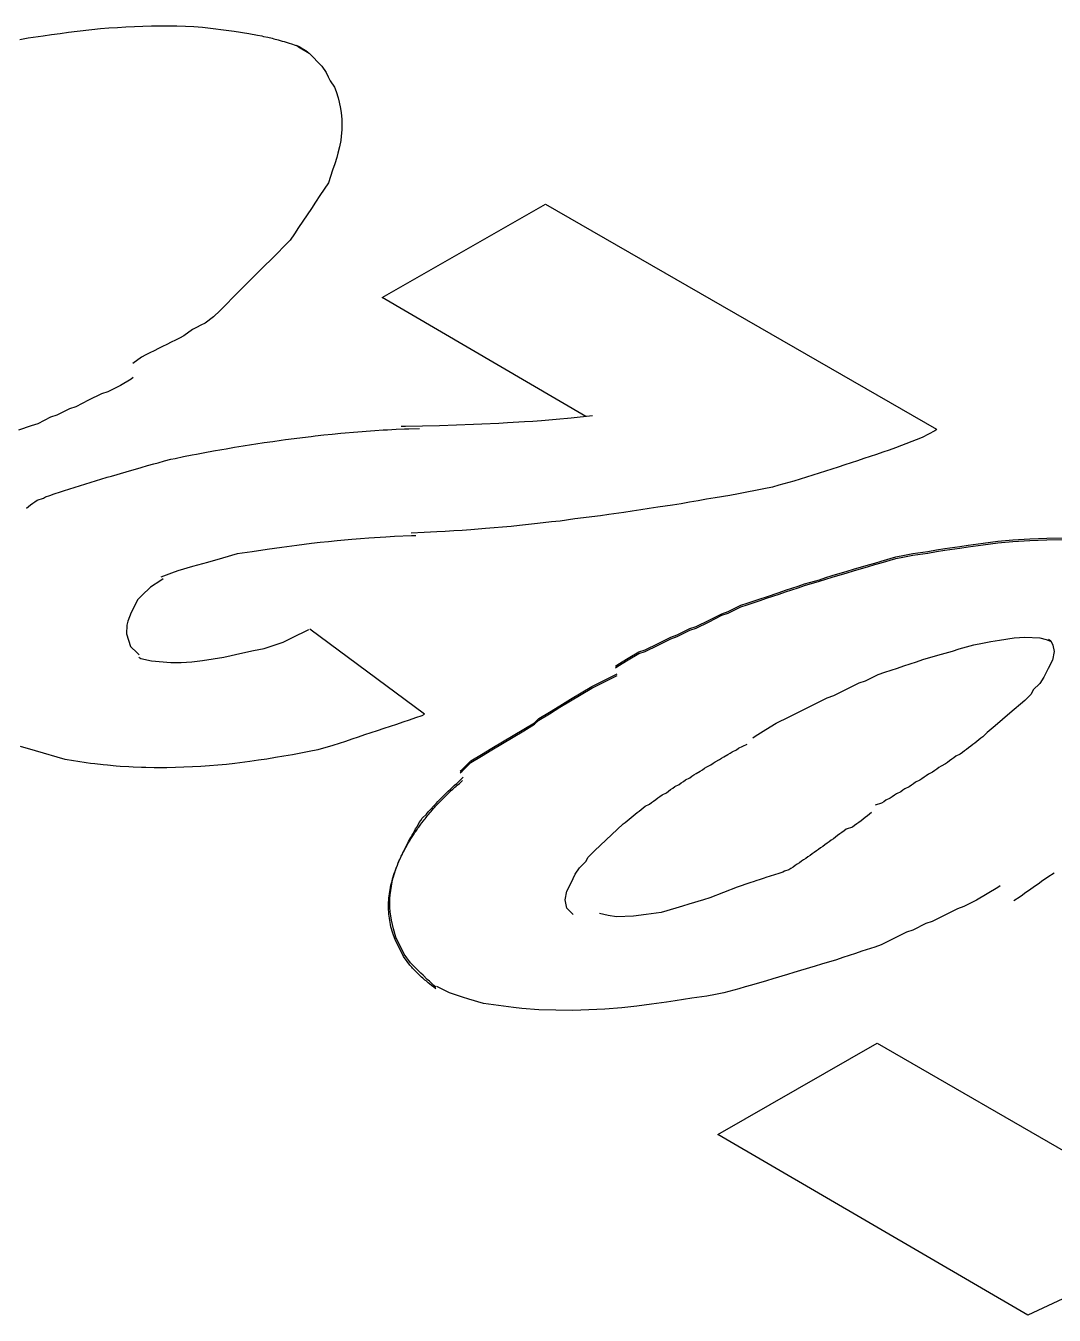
# Model space of a CAD drawing. Extents: x 0 to 258, y 0 to 184.
# Drawn here: x 78.4022 to 78.5303, y 106.4657 to 106.6262 of the extents above; entities that cross this region are included whole.
import ezdxf

# ---------------------------------------------------------------- set-up
doc = ezdxf.new("R2010")
doc.units = 0

msp = doc.modelspace()

# ---------------------------------------------------------------- linework, layer by layer
for p, q in [((78.406507, 106.625282), (78.407566, 106.62542)), ((78.407566, 106.62542), (78.408624, 106.625549)), ((78.408624, 106.625549), (78.410476, 106.625774)), ((78.410476, 106.625774), (78.411534, 106.625869)), ((78.411534, 106.625869), (78.412593, 106.625957)), ((78.412593, 106.625957), (78.413651, 106.626031)), ((78.413651, 106.626031), (78.414709, 106.626094)), ((78.414709, 106.626094), (78.415768, 106.626145)), ((78.415768, 106.626145), (78.416826, 106.626184)), ((78.416826, 106.626184), (78.417884, 106.626211)), ((78.417884, 106.626211), (78.418943, 106.626224)), ((78.418943, 106.626224), (78.421059, 106.626208)), ((78.421059, 106.626208), (78.422118, 106.626176)), ((78.422118, 106.626176), (78.423176, 106.626131)), ((78.423176, 106.626131), (78.424234, 106.62607)), ((78.424234, 106.62607), (78.428177, 106.625541)), ((78.428177, 106.625541), (78.430029, 106.625277)), ((78.40148, 106.624531), (78.402539, 106.624716)), ((78.402539, 106.624716), (78.404391, 106.62498)), ((78.404391, 106.62498), (78.405449, 106.625136)), ((78.405449, 106.625136), (78.406507, 106.625282)), ((78.430029, 106.625277), (78.431087, 106.625076)), ((78.431087, 106.625076), (78.431616, 106.624967)), ((78.431616, 106.624967), (78.431844, 106.624909)), ((78.431844, 106.624909), (78.432373, 106.62479)), ((78.432373, 106.62479), (78.432902, 106.624663)), ((78.432902, 106.624663), (78.433124, 106.624599)), ((78.433124, 106.624599), (78.433654, 106.624462)), ((78.433654, 106.624462), (78.434183, 106.624322)), ((78.434183, 106.624322), (78.434397, 106.624247)), ((78.434397, 106.624247), (78.434926, 106.624094)), ((78.434926, 106.624094), (78.435455, 106.623933)), ((78.435455, 106.623933), (78.435659, 106.623851)), ((78.435659, 106.623851), (78.436188, 106.623679)), ((78.435932, 106.623798), (78.436196, 106.623591)), ((78.436188, 106.623679), (78.436384, 106.623591)), ((78.436196, 106.623591), (78.437519, 106.622798)), ((78.436384, 106.623591), (78.436649, 106.623409)), ((78.436649, 106.623409), (78.436836, 106.623316)), ((78.436836, 106.623316), (78.437101, 106.623139)), ((78.437101, 106.623139), (78.437366, 106.622956)), ((78.437519, 106.622798), (78.439107, 106.62121)), ((78.439107, 106.62121), (78.439636, 106.620416)), ((78.439636, 106.620416), (78.4399, 106.619887)), ((78.4399, 106.619887), (78.44016, 106.619358)), ((78.44016, 106.619358), (78.440689, 106.618564)), ((78.440689, 106.618564), (78.440874, 106.618035)), ((78.440874, 106.618035), (78.441139, 106.617241)), ((78.441139, 106.617241), (78.441263, 106.616712)), ((78.441263, 106.616712), (78.441451, 106.615918)), ((78.441451, 106.615918), (78.441517, 106.615389)), ((78.441517, 106.615389), (78.441596, 106.614595)), ((78.44161, 106.614066), (78.441594, 106.613273)), ((78.441596, 106.614595), (78.44161, 106.614066)), ((78.441517, 106.612479), (78.441459, 106.61195)), ((78.441594, 106.613273), (78.441517, 106.612479)), ((78.441303, 106.611156), (78.441099, 106.610362)), ((78.441459, 106.61195), (78.441303, 106.611156)), ((78.440977, 106.609833), (78.440713, 106.609039)), ((78.441099, 106.610362), (78.440977, 106.609833)), ((78.440448, 106.608245), (78.440183, 106.607452)), ((78.440713, 106.609039), (78.440448, 106.608245)), ((78.439919, 106.606658), (78.43939, 106.605864)), ((78.440183, 106.607452), (78.439919, 106.606658)), ((78.438861, 106.60507), (78.438331, 106.604277)), ((78.43939, 106.605864), (78.438861, 106.60507)), ((78.437802, 106.603483), (78.437273, 106.602689)), ((78.438331, 106.604277), (78.437802, 106.603483)), ((78.446605, 106.592386), (78.466978, 106.604028)), ((78.466978, 106.604028), (78.515661, 106.575982)), ((78.436744, 106.601895), (78.436215, 106.601102)), ((78.437273, 106.602689), (78.436744, 106.601895)), ((78.435686, 106.600308), (78.435156, 106.599514)), ((78.436215, 106.601102), (78.435686, 106.600308)), ((78.434363, 106.59872), (78.433569, 106.597927)), ((78.435156, 106.599514), (78.434363, 106.59872)), ((78.432775, 106.597133), (78.431981, 106.596339)), ((78.433569, 106.597927), (78.432775, 106.597133)), ((78.431188, 106.595545), (78.4296, 106.593958)), ((78.431981, 106.596339), (78.431188, 106.595545)), ((78.4296, 106.593958), (78.428806, 106.593164)), ((78.427219, 106.591577), (78.426425, 106.590783)), ((78.428013, 106.592371), (78.427219, 106.591577)), ((78.428806, 106.593164), (78.428013, 106.592371)), ((78.472005, 106.57757), (78.446605, 106.592386)), ((78.425631, 106.589989), (78.424573, 106.589196)), ((78.426425, 106.590783), (78.425631, 106.589989)), ((78.422986, 106.588402), (78.421927, 106.587608)), ((78.423515, 106.588666), (78.422986, 106.588402)), ((78.424044, 106.588931), (78.423515, 106.588666)), ((78.424573, 106.589196), (78.424044, 106.588931)), ((78.42034, 106.586814), (78.419811, 106.58655)), ((78.420869, 106.587079), (78.42034, 106.586814)), ((78.421398, 106.587343), (78.420869, 106.587079)), ((78.421927, 106.587608), (78.421398, 106.587343)), ((78.417165, 106.585227), (78.416636, 106.584962)), ((78.417694, 106.585491), (78.417165, 106.585227)), ((78.418223, 106.585756), (78.417694, 106.585491)), ((78.418752, 106.586021), (78.418223, 106.585756)), ((78.419281, 106.586285), (78.418752, 106.586021)), ((78.419811, 106.58655), (78.419281, 106.586285)), ((78.416636, 106.584962), (78.415577, 106.584168)), ((78.415355, 106.582232), (78.414032, 106.581438)), ((78.41562, 106.582435), (78.415355, 106.582232)), ((78.411651, 106.58038), (78.410063, 106.579586)), ((78.412445, 106.580644), (78.411651, 106.58038)), ((78.414032, 106.581438), (78.412445, 106.580644)), ((78.408476, 106.578792), (78.407682, 106.578528)), ((78.410063, 106.579586), (78.408476, 106.578792)), ((78.405301, 106.577469), (78.403713, 106.576675)), ((78.406095, 106.577734), (78.405301, 106.577469)), ((78.407682, 106.578528), (78.406095, 106.577734)), ((78.466446, 106.577072), (78.468298, 106.577231)), ((78.468298, 106.577231), (78.47015, 106.577411)), ((78.47015, 106.577411), (78.472822, 106.577676)), ((78.40292, 106.576411), (78.401332, 106.575882)), ((78.403713, 106.576675), (78.40292, 106.576411)), ((78.441469, 106.575487), (78.441999, 106.575538)), ((78.441999, 106.575538), (78.443057, 106.57563)), ((78.443057, 106.57563), (78.444115, 106.575715)), ((78.444115, 106.575715), (78.444644, 106.575755)), ((78.444644, 106.575755), (78.445703, 106.575831)), ((78.445703, 106.575831), (78.446761, 106.575898)), ((78.446761, 106.575898), (78.44729, 106.575927)), ((78.44729, 106.575927), (78.448348, 106.57598)), ((78.448348, 106.57598), (78.449407, 106.576025)), ((78.448983, 106.576347), (78.449513, 106.576358)), ((78.449407, 106.576025), (78.449936, 106.576043)), ((78.449513, 106.576358), (78.451629, 106.576406)), ((78.449936, 106.576043), (78.451259, 106.57608)), ((78.451629, 106.576406), (78.453746, 106.576461)), ((78.453746, 106.576461), (78.455863, 106.57653)), ((78.455863, 106.57653), (78.457979, 106.576609)), ((78.457979, 106.576609), (78.459038, 106.576654)), ((78.459038, 106.576654), (78.461154, 106.576755)), ((78.461154, 106.576755), (78.462213, 106.57681)), ((78.462213, 106.57681), (78.464329, 106.576932)), ((78.464329, 106.576932), (78.465388, 106.577001)), ((78.465388, 106.577001), (78.466446, 106.577072)), ((78.515444, 106.575763), (78.513857, 106.574969)), ((78.515709, 106.575948), (78.515444, 106.575763)), ((78.42824, 106.573733), (78.429299, 106.573908)), ((78.429299, 106.573908), (78.430357, 106.574077)), ((78.430357, 106.574077), (78.430886, 106.574159)), ((78.430886, 106.574159), (78.431944, 106.574318)), ((78.431944, 106.574318), (78.433003, 106.574474)), ((78.433003, 106.574474), (78.434061, 106.574622)), ((78.434061, 106.574622), (78.43459, 106.574694)), ((78.43459, 106.574694), (78.435649, 106.574834)), ((78.435649, 106.574834), (78.436707, 106.574966)), ((78.436707, 106.574966), (78.437765, 106.575093)), ((78.437765, 106.575093), (78.438294, 106.575154)), ((78.438294, 106.575154), (78.439353, 106.575273)), ((78.439353, 106.575273), (78.440411, 106.575384)), ((78.440411, 106.575384), (78.441469, 106.575487)), ((78.513857, 106.574969), (78.510576, 106.573646)), ((78.420303, 106.572249), (78.420832, 106.572357)), ((78.420832, 106.572357), (78.42189, 106.572572)), ((78.42189, 106.572572), (78.422949, 106.572778)), ((78.422949, 106.572778), (78.423478, 106.572881)), ((78.423478, 106.572881), (78.424536, 106.57308)), ((78.424536, 106.57308), (78.425594, 106.573273)), ((78.425594, 106.573273), (78.426653, 106.573461)), ((78.426653, 106.573461), (78.427182, 106.573553)), ((78.427182, 106.573553), (78.42824, 106.573733)), ((78.506607, 106.572323), (78.505813, 106.572058)), ((78.507401, 106.572588), (78.506607, 106.572323)), ((78.508195, 106.572852), (78.507401, 106.572588)), ((78.508988, 106.573117), (78.508195, 106.572852)), ((78.509782, 106.573381), (78.508988, 106.573117)), ((78.510576, 106.573646), (78.509782, 106.573381)), ((78.414746, 106.570677), (78.416599, 106.571207)), ((78.416599, 106.571207), (78.417392, 106.57145)), ((78.417392, 106.57145), (78.418186, 106.571685)), ((78.418186, 106.571685), (78.418715, 106.571802)), ((78.418715, 106.571802), (78.419509, 106.572029)), ((78.419509, 106.572029), (78.420303, 106.572249)), ((78.501845, 106.570749), (78.501051, 106.570495)), ((78.502638, 106.571005), (78.501845, 106.570749)), ((78.503432, 106.571265), (78.502638, 106.571005)), ((78.504226, 106.571529), (78.503432, 106.571265)), ((78.50502, 106.571794), (78.504226, 106.571529)), ((78.505813, 106.572058), (78.50502, 106.571794)), ((78.408926, 106.568928), (78.409719, 106.569193)), ((78.409719, 106.569193), (78.410249, 106.569341)), ((78.410249, 106.569341), (78.411042, 106.569606)), ((78.411042, 106.569606), (78.411571, 106.569749)), ((78.411571, 106.569749), (78.412365, 106.570013)), ((78.412365, 106.570013), (78.412894, 106.570148)), ((78.412894, 106.570148), (78.414746, 106.570677)), ((78.497876, 106.569532), (78.496024, 106.569003)), ((78.49867, 106.569767), (78.497876, 106.569532)), ((78.499463, 106.570005), (78.49867, 106.569767)), ((78.500257, 106.570249), (78.499463, 106.570005)), ((78.501051, 106.570495), (78.500257, 106.570249)), ((78.404428, 106.567402), (78.404692, 106.567576)), ((78.404692, 106.567576), (78.405221, 106.567751)), ((78.405221, 106.567751), (78.405751, 106.567923)), ((78.405751, 106.567923), (78.406544, 106.568188)), ((78.406544, 106.568188), (78.407074, 106.568352)), ((78.407074, 106.568352), (78.407603, 106.56851)), ((78.407603, 106.56851), (78.408396, 106.568775)), ((78.408396, 106.568775), (78.408926, 106.568928)), ((78.489938, 106.567725), (78.488086, 106.56746)), ((78.490997, 106.567928), (78.489938, 106.567725)), ((78.492055, 106.568135), (78.490997, 106.567928)), ((78.493113, 106.568346), (78.492055, 106.568135)), ((78.494172, 106.568561), (78.493113, 106.568346)), ((78.49523, 106.56878), (78.494172, 106.568561)), ((78.496024, 106.569003), (78.49523, 106.56878)), ((78.402311, 106.566169), (78.402576, 106.56637)), ((78.402576, 106.56637), (78.40284, 106.566568)), ((78.40284, 106.566568), (78.403105, 106.566762)), ((78.403105, 106.566762), (78.403369, 106.566952)), ((78.403369, 106.566952), (78.403634, 106.567137)), ((78.403634, 106.567137), (78.404428, 106.567402)), ((78.478826, 106.565941), (78.477767, 106.56578)), ((78.479884, 106.566103), (78.478826, 106.565941)), ((78.480942, 106.566269), (78.479884, 106.566103)), ((78.482795, 106.566534), (78.480942, 106.566269)), ((78.483853, 106.566711), (78.482795, 106.566534)), ((78.484911, 106.566894), (78.483853, 106.566711)), ((78.48597, 106.567079), (78.484911, 106.566894)), ((78.487028, 106.567267), (78.48597, 106.567079)), ((78.488086, 106.56746), (78.487028, 106.567267)), ((78.466655, 106.564311), (78.465597, 106.5642)), ((78.467713, 106.564431), (78.466655, 106.564311)), ((78.468772, 106.56455), (78.467713, 106.564431)), ((78.470624, 106.564804), (78.468772, 106.56455)), ((78.471682, 106.564939), (78.470624, 106.564804)), ((78.47274, 106.565073), (78.471682, 106.564939)), ((78.473799, 106.565216), (78.47274, 106.565073)), ((78.474857, 106.565359), (78.473799, 106.565216)), ((78.476709, 106.565624), (78.474857, 106.565359)), ((78.477767, 106.56578), (78.476709, 106.565624)), ((78.450269, 106.562705), (78.448153, 106.562608)), ((78.451838, 106.563108), (78.450251, 106.563039)), ((78.450799, 106.562727), (78.450269, 106.562705)), ((78.453426, 106.56319), (78.451838, 106.563108)), ((78.454484, 106.563248), (78.453426, 106.56319)), ((78.455543, 106.563311), (78.454484, 106.563248)), ((78.456601, 106.563377), (78.455543, 106.563311)), ((78.457659, 106.563452), (78.456601, 106.563377)), ((78.459511, 106.56361), (78.457659, 106.563452)), ((78.46057, 106.563698), (78.459511, 106.56361)), ((78.461628, 106.56379), (78.46057, 106.563698)), ((78.462686, 106.563885), (78.461628, 106.56379)), ((78.463745, 106.563986), (78.462686, 106.563885)), ((78.465597, 106.5642), (78.463745, 106.563986)), ((78.43413, 106.56125), (78.432278, 106.560986)), ((78.435982, 106.561515), (78.43413, 106.56125)), ((78.437834, 106.561761), (78.435982, 106.561515)), ((78.438892, 106.561875), (78.437834, 106.561761)), ((78.439951, 106.56198), (78.438892, 106.561875)), ((78.441009, 106.562081), (78.439951, 106.56198)), ((78.442861, 106.562261), (78.441009, 106.562081)), ((78.443919, 106.562343), (78.442861, 106.562261)), ((78.444978, 106.56242), (78.443919, 106.562343)), ((78.447094, 106.562552), (78.444978, 106.56242)), ((78.448153, 106.562608), (78.447094, 106.562552)), ((78.515643, 106.560946), (78.516701, 106.561121)), ((78.516701, 106.561121), (78.518553, 106.561385)), ((78.516701, 106.56092), (78.518553, 106.561184)), ((78.518553, 106.561385), (78.519611, 106.561533)), ((78.518553, 106.561184), (78.519611, 106.561332)), ((78.519611, 106.561533), (78.521463, 106.561798)), ((78.519611, 106.561332), (78.521463, 106.561597)), ((78.521463, 106.561798), (78.523315, 106.562025)), ((78.521463, 106.561597), (78.523315, 106.561824)), ((78.523315, 106.562025), (78.525168, 106.562208)), ((78.523315, 106.561824), (78.525168, 106.562007)), ((78.525168, 106.562208), (78.527284, 106.562343)), ((78.525168, 106.562007), (78.527284, 106.562142)), ((78.527284, 106.562343), (78.529401, 106.56242)), ((78.527284, 106.562142), (78.529401, 106.562219)), ((78.529401, 106.56242), (78.531518, 106.562438)), ((78.529401, 106.562219), (78.531518, 106.562234)), ((78.426721, 106.559927), (78.424869, 106.559398)), ((78.428574, 106.560457), (78.426721, 106.559927)), ((78.430426, 106.560721), (78.428574, 106.560457)), ((78.432278, 106.560986), (78.430426, 106.560721)), ((78.50797, 106.559324), (78.508763, 106.559554)), ((78.508763, 106.559554), (78.510615, 106.560083)), ((78.508763, 106.559353), (78.510615, 106.559882)), ((78.510615, 106.560083), (78.511674, 106.560292)), ((78.510615, 106.559882), (78.511674, 106.560094)), ((78.511674, 106.560292), (78.512732, 106.560499)), ((78.511674, 106.560094), (78.512732, 106.560298)), ((78.512732, 106.560499), (78.514584, 106.560763)), ((78.512732, 106.560298), (78.514584, 106.560562)), ((78.514584, 106.560763), (78.515643, 106.560946)), ((78.514584, 106.560562), (78.515643, 106.560745)), ((78.515643, 106.560745), (78.516701, 106.56092)), ((78.420371, 106.558075), (78.419049, 106.557546)), ((78.421165, 106.55834), (78.420371, 106.558075)), ((78.423017, 106.558869), (78.421165, 106.55834)), ((78.424869, 106.559398), (78.423017, 106.558869)), ((78.502678, 106.557776), (78.50453, 106.558305)), ((78.502678, 106.557573), (78.50453, 106.558102)), ((78.50453, 106.558305), (78.505324, 106.558559)), ((78.50453, 106.558102), (78.505324, 106.558356)), ((78.505324, 106.558559), (78.507176, 106.559089)), ((78.505324, 106.558356), (78.507176, 106.558885)), ((78.507176, 106.559089), (78.50797, 106.559324)), ((78.507176, 106.558885), (78.50797, 106.559123)), ((78.50797, 106.559123), (78.508763, 106.559353)), ((78.417749, 106.556334), (78.416691, 106.555276)), ((78.419072, 106.557128), (78.417749, 106.556334)), ((78.419337, 106.557337), (78.419072, 106.557128)), ((78.496857, 106.555924), (78.498445, 106.556453)), ((78.496857, 106.55572), (78.498445, 106.55625)), ((78.498445, 106.556453), (78.499238, 106.556718)), ((78.498445, 106.55625), (78.499238, 106.556514)), ((78.499238, 106.556718), (78.50109, 106.557247)), ((78.499238, 106.556514), (78.50109, 106.557043)), ((78.50109, 106.557247), (78.501884, 106.557512)), ((78.50109, 106.557043), (78.501884, 106.557308)), ((78.501884, 106.557512), (78.502678, 106.557776)), ((78.501884, 106.557308), (78.502678, 106.557573)), ((78.416162, 106.554747), (78.415897, 106.554218)), ((78.416691, 106.555276), (78.416162, 106.554747)), ((78.492095, 106.554337), (78.493682, 106.554866)), ((78.492095, 106.554133), (78.493682, 106.554662)), ((78.493682, 106.554866), (78.494476, 106.55513)), ((78.493682, 106.554662), (78.494476, 106.554927)), ((78.494476, 106.55513), (78.496063, 106.55566)), ((78.494476, 106.554927), (78.496063, 106.555456)), ((78.496063, 106.55566), (78.496857, 106.555924)), ((78.496063, 106.555456), (78.496857, 106.55572)), ((78.415368, 106.553159), (78.415141, 106.55263)), ((78.415897, 106.554218), (78.415368, 106.553159)), ((78.48892, 106.553014), (78.489713, 106.553278)), ((78.48892, 106.55281), (78.489713, 106.553075)), ((78.489713, 106.553278), (78.491301, 106.554072)), ((78.489713, 106.553075), (78.491301, 106.553868)), ((78.491301, 106.554072), (78.492095, 106.554337)), ((78.491301, 106.553868), (78.492095, 106.554133)), ((78.414836, 106.551572), (78.414765, 106.550513)), ((78.414963, 106.552101), (78.414836, 106.551572)), ((78.415141, 106.55263), (78.414963, 106.552101)), ((78.484951, 106.551162), (78.485745, 106.551426)), ((78.485745, 106.551426), (78.487332, 106.55222)), ((78.485745, 106.551223), (78.487332, 106.552016)), ((78.487332, 106.55222), (78.48892, 106.553014)), ((78.487332, 106.552016), (78.48892, 106.55281)), ((78.414765, 106.550513), (78.415294, 106.548926)), ((78.434304, 106.549468), (78.435363, 106.549998)), ((78.435363, 106.549998), (78.437479, 106.551056)), ((78.437609, 106.551111), (78.451897, 106.540528)), ((78.480982, 106.54931), (78.48257, 106.550103)), ((78.480982, 106.549106), (78.48257, 106.5499)), ((78.48257, 106.550103), (78.483363, 106.550368)), ((78.48257, 106.5499), (78.483363, 106.550164)), ((78.483363, 106.550368), (78.484951, 106.551162)), ((78.483363, 106.550164), (78.484951, 106.550958)), ((78.484951, 106.550958), (78.485745, 106.551223)), ((78.523495, 106.54973), (78.525347, 106.549995)), ((78.525347, 106.549995), (78.52667, 106.55008)), ((78.52667, 106.55008), (78.528522, 106.550011)), ((78.528522, 106.550011), (78.529316, 106.549818)), ((78.529623, 106.549849), (78.529888, 106.549622)), ((78.415294, 106.548926), (78.416088, 106.548132)), ((78.429277, 106.548145), (78.4306, 106.54841)), ((78.4306, 106.54841), (78.431923, 106.548675)), ((78.431923, 106.548675), (78.434304, 106.549468)), ((78.477278, 106.547458), (78.478601, 106.548251)), ((78.478601, 106.548251), (78.479395, 106.548516)), ((78.478601, 106.548048), (78.479395, 106.548312)), ((78.479395, 106.548516), (78.480982, 106.54931)), ((78.479395, 106.548312), (78.480982, 106.549106)), ((78.515822, 106.547831), (78.517675, 106.54836)), ((78.517675, 106.54836), (78.518468, 106.548616)), ((78.518468, 106.548616), (78.52032, 106.549146)), ((78.52032, 106.549146), (78.521379, 106.54936)), ((78.521379, 106.54936), (78.522437, 106.549556)), ((78.522437, 106.549556), (78.523495, 106.54973)), ((78.529316, 106.549818), (78.529845, 106.549595)), ((78.529888, 106.549622), (78.530152, 106.549093)), ((78.530314, 106.548299), (78.530102, 106.547241)), ((78.530152, 106.549093), (78.530314, 106.548299)), ((78.416088, 106.548132), (78.416352, 106.547905)), ((78.416313, 106.547608), (78.416577, 106.547418)), ((78.416577, 106.547418), (78.4179, 106.547153)), ((78.4179, 106.547153), (78.420282, 106.546923)), ((78.420282, 106.546923), (78.421604, 106.546944)), ((78.421604, 106.546944), (78.422927, 106.547034)), ((78.422927, 106.547034), (78.42425, 106.547182)), ((78.42425, 106.547182), (78.425573, 106.547378)), ((78.425573, 106.547378), (78.426896, 106.547616)), ((78.426896, 106.547616), (78.429277, 106.548145)), ((78.475691, 106.54646), (78.475955, 106.546664)), ((78.475955, 106.546664), (78.477278, 106.547458)), ((78.475955, 106.54646), (78.477278, 106.547254)), ((78.477278, 106.547254), (78.478601, 106.548048)), ((78.511589, 106.546508), (78.513177, 106.547037)), ((78.513177, 106.547037), (78.51397, 106.547301)), ((78.51397, 106.547301), (78.515822, 106.547831)), ((78.530102, 106.547241), (78.529573, 106.546182)), ((78.474323, 106.544732), (78.47591, 106.545526)), ((78.474323, 106.544529), (78.47591, 106.545322)), ((78.475691, 106.546256), (78.475955, 106.54646)), ((78.506827, 106.544656), (78.508414, 106.545449)), ((78.508414, 106.545449), (78.509208, 106.545714)), ((78.509208, 106.545714), (78.510795, 106.546243)), ((78.510795, 106.546243), (78.511589, 106.546508)), ((78.529044, 106.545124), (78.528515, 106.54433)), ((78.529573, 106.546182), (78.529044, 106.545124)), ((78.471412, 106.543145), (78.472735, 106.543939)), ((78.471412, 106.542941), (78.472735, 106.543735)), ((78.472735, 106.543939), (78.474323, 106.544732)), ((78.472735, 106.543735), (78.474323, 106.544529)), ((78.502858, 106.542804), (78.504445, 106.543597)), ((78.504445, 106.543597), (78.506033, 106.544391)), ((78.506033, 106.544391), (78.506827, 106.544656)), ((78.527721, 106.543536), (78.527456, 106.543007)), ((78.528515, 106.54433), (78.527721, 106.543536)), ((78.468766, 106.541557), (78.470089, 106.542351)), ((78.468766, 106.541354), (78.470089, 106.542147)), ((78.470089, 106.542351), (78.471412, 106.543145)), ((78.470089, 106.542147), (78.471412, 106.542941)), ((78.500477, 106.541745), (78.502064, 106.542539)), ((78.502064, 106.542539), (78.502858, 106.542804)), ((78.526662, 106.542214), (78.52481, 106.540626)), ((78.527456, 106.543007), (78.526662, 106.542214)), ((78.451571, 106.540287), (78.450777, 106.540023)), ((78.451836, 106.540473), (78.451571, 106.540287)), ((78.466121, 106.53997), (78.467443, 106.540764)), ((78.466121, 106.539766), (78.467443, 106.54056)), ((78.467443, 106.540764), (78.468766, 106.541557)), ((78.467443, 106.54056), (78.468766, 106.541354)), ((78.497302, 106.540158), (78.498889, 106.540951)), ((78.498889, 106.540951), (78.500477, 106.541745)), ((78.52481, 106.540626), (78.522958, 106.539039)), ((78.446809, 106.5387), (78.446015, 106.538435)), ((78.448396, 106.539229), (78.446809, 106.5387)), ((78.44919, 106.539494), (78.448396, 106.539229)), ((78.449984, 106.539758), (78.44919, 106.539494)), ((78.450777, 106.540023), (78.449984, 106.539758)), ((78.462946, 106.537853), (78.464268, 106.538647)), ((78.464268, 106.538647), (78.465591, 106.539441)), ((78.464268, 106.538443), (78.465591, 106.539237)), ((78.465591, 106.539441), (78.466121, 106.53997)), ((78.465591, 106.539237), (78.466121, 106.539766)), ((78.494391, 106.53857), (78.495714, 106.539364)), ((78.495714, 106.539364), (78.497302, 106.540158)), ((78.522471, 106.538631), (78.522228, 106.538427)), ((78.522715, 106.538835), (78.522471, 106.538631)), ((78.522958, 106.539039), (78.522715, 106.538835)), ((78.442046, 106.537112), (78.441252, 106.536856)), ((78.44284, 106.537377), (78.442046, 106.537112)), ((78.443634, 106.537642), (78.44284, 106.537377)), ((78.444427, 106.537906), (78.443634, 106.537642)), ((78.445221, 106.538171), (78.444427, 106.537906)), ((78.446015, 106.538435), (78.445221, 106.538171)), ((78.4603, 106.536266), (78.461623, 106.537059)), ((78.461623, 106.537059), (78.462946, 106.537853)), ((78.461623, 106.536856), (78.462946, 106.537649)), ((78.462946, 106.537649), (78.464268, 106.538443)), ((78.492804, 106.537573), (78.493068, 106.537776)), ((78.493068, 106.537776), (78.494391, 106.53857)), ((78.520693, 106.537099), (78.520439, 106.536901)), ((78.520947, 106.537298), (78.520693, 106.537099)), ((78.521199, 106.537499), (78.520947, 106.537298)), ((78.52145, 106.537697), (78.521199, 106.537499)), ((78.521979, 106.538226), (78.52145, 106.537697)), ((78.522228, 106.538427), (78.521979, 106.538226)), ((78.403443, 106.535924), (78.401591, 106.536454)), ((78.407121, 106.534866), (78.403443, 106.535924)), ((78.435432, 106.535448), (78.434373, 106.53526)), ((78.43649, 106.535649), (78.435432, 106.535448)), ((78.437548, 106.535858), (78.43649, 106.535649)), ((78.438607, 106.536078), (78.437548, 106.535858)), ((78.440459, 106.536607), (78.438607, 106.536078)), ((78.441252, 106.536856), (78.440459, 106.536607)), ((78.457654, 106.534678), (78.458977, 106.535472)), ((78.458977, 106.535472), (78.4603, 106.536266)), ((78.458977, 106.535268), (78.4603, 106.536062)), ((78.4603, 106.536062), (78.461623, 106.536856)), ((78.489158, 106.535194), (78.489687, 106.535459)), ((78.489687, 106.535459), (78.489952, 106.535636)), ((78.489952, 106.535636), (78.490216, 106.535813)), ((78.490216, 106.535813), (78.490745, 106.536078)), ((78.490745, 106.536078), (78.49101, 106.536252)), ((78.49101, 106.536252), (78.491539, 106.536517)), ((78.491539, 106.536517), (78.492068, 106.536782)), ((78.518616, 106.535527), (78.518087, 106.535263)), ((78.518881, 106.535723), (78.518616, 106.535527)), ((78.519143, 106.535916), (78.518881, 106.535723)), ((78.519405, 106.536112), (78.519143, 106.535916)), ((78.519664, 106.536308), (78.519405, 106.536112)), ((78.519923, 106.536506), (78.519664, 106.536308)), ((78.520183, 106.536702), (78.519923, 106.536506)), ((78.520439, 106.536901), (78.520183, 106.536702)), ((78.40818, 106.534683), (78.407121, 106.534866)), ((78.408709, 106.534599), (78.40818, 106.534683)), ((78.409767, 106.534443), (78.408709, 106.534599)), ((78.410296, 106.534371), (78.409767, 106.534443)), ((78.410825, 106.534308), (78.410296, 106.534371)), ((78.411884, 106.534189), (78.410825, 106.534308)), ((78.412413, 106.534136), (78.411884, 106.534189)), ((78.413471, 106.534043), (78.412413, 106.534136)), ((78.414, 106.534003), (78.413471, 106.534043)), ((78.415059, 106.533937), (78.414, 106.534003)), ((78.415588, 106.533908), (78.415059, 106.533937)), ((78.416646, 106.533866), (78.415588, 106.533908)), ((78.417175, 106.53385), (78.416646, 106.533866)), ((78.418234, 106.533832), (78.417175, 106.53385)), ((78.418763, 106.533826), (78.418234, 106.533832)), ((78.419821, 106.533832), (78.418763, 106.533826)), ((78.420879, 106.53385), (78.419821, 106.533832)), ((78.421938, 106.533882), (78.420879, 106.53385)), ((78.422996, 106.533927), (78.421938, 106.533882)), ((78.424054, 106.533988), (78.422996, 106.533927)), ((78.425113, 106.534059), (78.424054, 106.533988)), ((78.426171, 106.534146), (78.425113, 106.534059)), ((78.427229, 106.534244), (78.426171, 106.534146)), ((78.428288, 106.534355), (78.427229, 106.534244)), ((78.43014, 106.534612), (78.428288, 106.534355)), ((78.431198, 106.534758), (78.43014, 106.534612)), ((78.432257, 106.534914), (78.431198, 106.534758)), ((78.433315, 106.535083), (78.432257, 106.534914)), ((78.434373, 106.53526), (78.433315, 106.535083)), ((78.456596, 106.53362), (78.457654, 106.534678)), ((78.456596, 106.533416), (78.457654, 106.534474)), ((78.457654, 106.534474), (78.458977, 106.535268)), ((78.486512, 106.53358), (78.486777, 106.533763)), ((78.486777, 106.533763), (78.487041, 106.533945)), ((78.487041, 106.533945), (78.48757, 106.53421)), ((78.48757, 106.53421), (78.487835, 106.53439)), ((78.487835, 106.53439), (78.488099, 106.534572)), ((78.488099, 106.534572), (78.488629, 106.534837)), ((78.488629, 106.534837), (78.488893, 106.535017)), ((78.488893, 106.535017), (78.489158, 106.535194)), ((78.515971, 106.533847), (78.515706, 106.53366)), ((78.516235, 106.534038), (78.515971, 106.533847)), ((78.516764, 106.534302), (78.516235, 106.534038)), ((78.517029, 106.534493), (78.516764, 106.534302)), ((78.517294, 106.534686), (78.517029, 106.534493)), ((78.517558, 106.534877), (78.517294, 106.534686)), ((78.517823, 106.53507), (78.517558, 106.534877)), ((78.518087, 106.535263), (78.517823, 106.53507)), ((78.45617, 106.532122), (78.456699, 106.532651)), ((78.456331, 106.533387), (78.456596, 106.53362)), ((78.456331, 106.533183), (78.456596, 106.533416)), ((78.456381, 106.531995), (78.456646, 106.532225)), ((78.484131, 106.532122), (78.484395, 106.53231)), ((78.484395, 106.53231), (78.484924, 106.532575)), ((78.484924, 106.532575), (78.485189, 106.53276)), ((78.485189, 106.53276), (78.485454, 106.532945)), ((78.485454, 106.532945), (78.485718, 106.53313)), ((78.485718, 106.53313), (78.486247, 106.533395)), ((78.486247, 106.533395), (78.486512, 106.53358)), ((78.513589, 106.532276), (78.51306, 106.532011)), ((78.513854, 106.532461), (78.513589, 106.532276)), ((78.514119, 106.532646), (78.513854, 106.532461)), ((78.514383, 106.532831), (78.514119, 106.532646)), ((78.514648, 106.533019), (78.514383, 106.532831)), ((78.515177, 106.533284), (78.514648, 106.533019)), ((78.515441, 106.533472), (78.515177, 106.533284)), ((78.515706, 106.53366), (78.515441, 106.533472)), ((78.454344, 106.53041), (78.454595, 106.530659)), ((78.454595, 106.530659), (78.454852, 106.530908)), ((78.454751, 106.530543), (78.455011, 106.530789)), ((78.454852, 106.530908), (78.455111, 106.531154)), ((78.455011, 106.530789), (78.455143, 106.530911)), ((78.455111, 106.531154), (78.455376, 106.5314)), ((78.455143, 106.530911), (78.455275, 106.531032)), ((78.455275, 106.531032), (78.45541, 106.531154)), ((78.455376, 106.5314), (78.45564, 106.531641)), ((78.45541, 106.531154), (78.455545, 106.531276)), ((78.455545, 106.531276), (78.45568, 106.531397)), ((78.45564, 106.531641), (78.455905, 106.531884)), ((78.45568, 106.531397), (78.455818, 106.531519)), ((78.455818, 106.531519), (78.455958, 106.531638)), ((78.455905, 106.531884), (78.45617, 106.532122)), ((78.455958, 106.531638), (78.456098, 106.531757)), ((78.456098, 106.531757), (78.456238, 106.531876)), ((78.456238, 106.531876), (78.456381, 106.531995)), ((78.481485, 106.530455), (78.482014, 106.53072)), ((78.482014, 106.53072), (78.482279, 106.530913)), ((78.482279, 106.530913), (78.482543, 106.531104)), ((78.482543, 106.531104), (78.482808, 106.531294)), ((78.482808, 106.531294), (78.483072, 106.531482)), ((78.483072, 106.531482), (78.483602, 106.531747)), ((78.483602, 106.531747), (78.483866, 106.531934)), ((78.483866, 106.531934), (78.484131, 106.532122)), ((78.510679, 106.530572), (78.510414, 106.530395)), ((78.511208, 106.530836), (78.510679, 106.530572)), ((78.511473, 106.531016), (78.511208, 106.530836)), ((78.511737, 106.531199), (78.511473, 106.531016)), ((78.512266, 106.531463), (78.511737, 106.531199)), ((78.512531, 106.531646), (78.512266, 106.531463)), ((78.512796, 106.531829), (78.512531, 106.531646)), ((78.51306, 106.532011), (78.512796, 106.531829)), ((78.452582, 106.528585), (78.453111, 106.529114)), ((78.453111, 106.529114), (78.453341, 106.529371)), ((78.453164, 106.528905), (78.45328, 106.529032)), ((78.45328, 106.529032), (78.453397, 106.529159)), ((78.453341, 106.529371), (78.453574, 106.529627)), ((78.453397, 106.529159), (78.453632, 106.529416)), ((78.453574, 106.529627), (78.453815, 106.529881)), ((78.453632, 106.529416), (78.453754, 106.52954)), ((78.453754, 106.52954), (78.453873, 106.529667)), ((78.453815, 106.529881), (78.454344, 106.53041)), ((78.453873, 106.529667), (78.453997, 106.529794)), ((78.453997, 106.529794), (78.454243, 106.530045)), ((78.454243, 106.530045), (78.454368, 106.53017)), ((78.454368, 106.53017), (78.454495, 106.530294)), ((78.454495, 106.530294), (78.454622, 106.530418)), ((78.454622, 106.530418), (78.454751, 106.530543)), ((78.47913, 106.528828), (78.479384, 106.529027)), ((78.479384, 106.529027), (78.479913, 106.529291)), ((78.479913, 106.529291), (78.48017, 106.529487)), ((78.48017, 106.529487), (78.480432, 106.529683)), ((78.480432, 106.529683), (78.480694, 106.529876)), ((78.480694, 106.529876), (78.480956, 106.530072)), ((78.480956, 106.530072), (78.48122, 106.530262)), ((78.48122, 106.530262), (78.481485, 106.530455)), ((78.508827, 106.529421), (78.508033, 106.529156)), ((78.509091, 106.529598), (78.508827, 106.529421)), ((78.509356, 106.529773), (78.509091, 106.529598)), ((78.509885, 106.530037), (78.509356, 106.529773)), ((78.51015, 106.530215), (78.509885, 106.530037)), ((78.510414, 106.530395), (78.51015, 106.530215)), ((78.45142, 106.527273), (78.451621, 106.527537)), ((78.451621, 106.527537), (78.452151, 106.528066)), ((78.451756, 106.527214), (78.45186, 106.527347)), ((78.45186, 106.527347), (78.451963, 106.527476)), ((78.451963, 106.527476), (78.452172, 106.527738)), ((78.452151, 106.528066), (78.452362, 106.528326)), ((78.452172, 106.527738), (78.452278, 106.52787)), ((78.452278, 106.52787), (78.452386, 106.528)), ((78.452362, 106.528326), (78.452582, 106.528585)), ((78.452386, 106.528), (78.452603, 106.528259)), ((78.452603, 106.528259), (78.452711, 106.528389)), ((78.452711, 106.528389), (78.452825, 106.528519)), ((78.452825, 106.528519), (78.45305, 106.528775)), ((78.45305, 106.528775), (78.453164, 106.528905)), ((78.477138, 106.527233), (78.477381, 106.527434)), ((78.477381, 106.527434), (78.477627, 106.527635)), ((78.477627, 106.527635), (78.477873, 106.527836)), ((78.477873, 106.527836), (78.478122, 106.528034)), ((78.478122, 106.528034), (78.478371, 106.528236)), ((78.478371, 106.528236), (78.478622, 106.528434)), ((78.478622, 106.528434), (78.478876, 106.528632)), ((78.478876, 106.528632), (78.47913, 106.528828)), ((78.506525, 106.527431), (78.50626, 106.52723)), ((78.50679, 106.527632), (78.506525, 106.527431)), ((78.507054, 106.527836), (78.50679, 106.527632)), ((78.507319, 106.52804), (78.507054, 106.527836)), ((78.507583, 106.528244), (78.507319, 106.52804)), ((78.450513, 106.525685), (78.450777, 106.526214)), ((78.450529, 106.525489), (78.450706, 106.525754)), ((78.450706, 106.525754), (78.450796, 106.525889)), ((78.450777, 106.526214), (78.45096, 106.526479)), ((78.450796, 106.525889), (78.450981, 106.526153)), ((78.45096, 106.526479), (78.451225, 106.527008)), ((78.450981, 106.526153), (78.451074, 106.526286)), ((78.451074, 106.526286), (78.451169, 106.526421)), ((78.451169, 106.526421), (78.451359, 106.526685)), ((78.451225, 106.527008), (78.45142, 106.527273)), ((78.451359, 106.526685), (78.451457, 106.526817)), ((78.451457, 106.526817), (78.451558, 106.52695)), ((78.451558, 106.52695), (78.451756, 106.527214)), ((78.473055, 106.523465), (78.476654, 106.526825)), ((78.476654, 106.526825), (78.476894, 106.527029)), ((78.476894, 106.527029), (78.477138, 106.527233)), ((78.503879, 106.525775), (78.503615, 106.525579)), ((78.504144, 106.525971), (78.503879, 106.525775)), ((78.504408, 106.526167), (78.504144, 106.525971)), ((78.505202, 106.526431), (78.504408, 106.526167)), ((78.505467, 106.52663), (78.505202, 106.526431)), ((78.505731, 106.526828), (78.505467, 106.52663)), ((78.505996, 106.527029), (78.505731, 106.526828)), ((78.50626, 106.52723), (78.505996, 106.527029)), ((78.449497, 106.523833), (78.449761, 106.524362)), ((78.449634, 106.524018), (78.449711, 106.524156)), ((78.449711, 106.524156), (78.449865, 106.52442)), ((78.449761, 106.524362), (78.449912, 106.524627)), ((78.449865, 106.52442), (78.449944, 106.524555)), ((78.449912, 106.524627), (78.450177, 106.525156)), ((78.449944, 106.524555), (78.450105, 106.52482)), ((78.450105, 106.52482), (78.450187, 106.524955)), ((78.450177, 106.525156), (78.450343, 106.52542)), ((78.450187, 106.524955), (78.450357, 106.525219)), ((78.450343, 106.52542), (78.450513, 106.525685)), ((78.450357, 106.525219), (78.450444, 106.525354)), ((78.450444, 106.525354), (78.450529, 106.525489)), ((78.501763, 106.524227), (78.501498, 106.524037)), ((78.502027, 106.524418), (78.501763, 106.524227)), ((78.502292, 106.524611), (78.502027, 106.524418)), ((78.502556, 106.524801), (78.502292, 106.524611)), ((78.502821, 106.524994), (78.502556, 106.524801)), ((78.503085, 106.525188), (78.502821, 106.524994)), ((78.50335, 106.525383), (78.503085, 106.525188)), ((78.503615, 106.525579), (78.50335, 106.525383)), ((78.448814, 106.522402), (78.448939, 106.522666)), ((78.448851, 106.52251), (78.44897, 106.522775)), ((78.448939, 106.522666), (78.449005, 106.522806)), ((78.44897, 106.522775), (78.449095, 106.523039)), ((78.449005, 106.522806), (78.449137, 106.523071)), ((78.449095, 106.523039), (78.449359, 106.523568)), ((78.449137, 106.523071), (78.449203, 106.523211)), ((78.449203, 106.523211), (78.449343, 106.523476)), ((78.449343, 106.523476), (78.449415, 106.523616)), ((78.449359, 106.523568), (78.449497, 106.523833)), ((78.449415, 106.523616), (78.44956, 106.523881)), ((78.44956, 106.523881), (78.449634, 106.524018)), ((78.471997, 106.522142), (78.472262, 106.522671)), ((78.472262, 106.522671), (78.473055, 106.523465)), ((78.499381, 106.522544), (78.499117, 106.522362)), ((78.499646, 106.52273), (78.499381, 106.522544)), ((78.49991, 106.522912), (78.499646, 106.52273)), ((78.500175, 106.5231), (78.49991, 106.522912)), ((78.50044, 106.523285), (78.500175, 106.5231)), ((78.500704, 106.52347), (78.50044, 106.523285)), ((78.500969, 106.523661), (78.500704, 106.52347)), ((78.501233, 106.523849), (78.500969, 106.523661)), ((78.501498, 106.524037), (78.501233, 106.523849)), ((78.448153, 106.520658), (78.448327, 106.521187)), ((78.448174, 106.52078), (78.448266, 106.521044)), ((78.448266, 106.521044), (78.448367, 106.521309)), ((78.448327, 106.521187), (78.44852, 106.521716)), ((78.448367, 106.521309), (78.448417, 106.521452)), ((78.448417, 106.521452), (78.448526, 106.521716)), ((78.44852, 106.521716), (78.448626, 106.521981)), ((78.448526, 106.521716), (78.448581, 106.521856)), ((78.448581, 106.521856), (78.448695, 106.522121)), ((78.448626, 106.521981), (78.448851, 106.52251)), ((78.448695, 106.522121), (78.448756, 106.522264)), ((78.448756, 106.522264), (78.448814, 106.522402)), ((78.470674, 106.520555), (78.471203, 106.521348)), ((78.471203, 106.521348), (78.471997, 106.522142)), ((78.496735, 106.52093), (78.496537, 106.520843)), ((78.497265, 106.521105), (78.496735, 106.52093)), ((78.497529, 106.521282), (78.497265, 106.521105)), ((78.497794, 106.52146), (78.497529, 106.521282)), ((78.498058, 106.52164), (78.497794, 106.52146)), ((78.498323, 106.521819), (78.498058, 106.52164)), ((78.498588, 106.521999), (78.498323, 106.521819)), ((78.498852, 106.522179), (78.498588, 106.521999)), ((78.499117, 106.522362), (78.498852, 106.522179)), ((78.447719, 106.519192), (78.447782, 106.519457)), ((78.447766, 106.51907), (78.447872, 106.5196)), ((78.447782, 106.519457), (78.447848, 106.519721)), ((78.447848, 106.519721), (78.447923, 106.519986)), ((78.447872, 106.5196), (78.448002, 106.520129)), ((78.447923, 106.519986), (78.447999, 106.52025)), ((78.447999, 106.52025), (78.448084, 106.520515)), ((78.448002, 106.520129), (78.448153, 106.520658)), ((78.448084, 106.520515), (78.448174, 106.52078)), ((78.469616, 106.518438), (78.470145, 106.519496)), ((78.470145, 106.519496), (78.470674, 106.520555)), ((78.492423, 106.519481), (78.490835, 106.518951)), ((78.492952, 106.519647), (78.492423, 106.519481)), ((78.493158, 106.519732), (78.492952, 106.519647)), ((78.493687, 106.519899), (78.493158, 106.519732)), ((78.494217, 106.520068), (78.493687, 106.519899)), ((78.49442, 106.520153), (78.494217, 106.520068)), ((78.49495, 106.520325), (78.49442, 106.520153)), ((78.495479, 106.520497), (78.49495, 106.520325)), ((78.496008, 106.520669), (78.495479, 106.520497)), ((78.496537, 106.520843), (78.496008, 106.520669)), ((78.528483, 106.519449), (78.527689, 106.51892)), ((78.528747, 106.51966), (78.528483, 106.519449)), ((78.529541, 106.52019), (78.528747, 106.51966)), ((78.530335, 106.520719), (78.529541, 106.52019)), ((78.447467, 106.517605), (78.447494, 106.517869)), ((78.447494, 106.517869), (78.447528, 106.518134)), ((78.447528, 106.518134), (78.447568, 106.518398)), ((78.447568, 106.518398), (78.447613, 106.518663)), ((78.447584, 106.517483), (78.447621, 106.518012)), ((78.447613, 106.518663), (78.447663, 106.518928)), ((78.447621, 106.518012), (78.447682, 106.518541)), ((78.447663, 106.518928), (78.447719, 106.519192)), ((78.447682, 106.518541), (78.447766, 106.51907)), ((78.46943, 106.51738), (78.469616, 106.518438)), ((78.490835, 106.518951), (78.487449, 106.517628)), ((78.521987, 106.518118), (78.520664, 106.517324)), ((78.52331, 106.518912), (78.521987, 106.518118)), ((78.523575, 106.519118), (78.52331, 106.518912)), ((78.526102, 106.517763), (78.525308, 106.517234)), ((78.526366, 106.51797), (78.526102, 106.517763)), ((78.526631, 106.518179), (78.526366, 106.51797)), ((78.527424, 106.518708), (78.526631, 106.518179)), ((78.527689, 106.51892), (78.527424, 106.518708)), ((78.44742, 106.516668), (78.447422, 106.516811)), ((78.44742, 106.516403), (78.44742, 106.516668)), ((78.447425, 106.516139), (78.44742, 106.516403)), ((78.447422, 106.516811), (78.44743, 106.517075)), ((78.447438, 106.515874), (78.447425, 106.516139)), ((78.44743, 106.517075), (78.447446, 106.51734)), ((78.447446, 106.51734), (78.447467, 106.517605)), ((78.447573, 106.516954), (78.447584, 106.517483)), ((78.447584, 106.516425), (78.447573, 106.516954)), ((78.447624, 106.515895), (78.447584, 106.516425)), ((78.469624, 106.516321), (78.46943, 106.51738)), ((78.470153, 106.515792), (78.469624, 106.516321)), ((78.483215, 106.516327), (78.481363, 106.515798)), ((78.484009, 106.516573), (78.483215, 106.516327)), ((78.484803, 106.516835), (78.484009, 106.516573)), ((78.486655, 106.517364), (78.484803, 106.516835)), ((78.487449, 106.517628), (78.486655, 106.517364)), ((78.518283, 106.516266), (78.516696, 106.515472)), ((78.519077, 106.51653), (78.518283, 106.516266)), ((78.520664, 106.517324), (78.519077, 106.51653)), ((78.44746, 106.51561), (78.447438, 106.515874)), ((78.447483, 106.515345), (78.44746, 106.51561)), ((78.447518, 106.515081), (78.447483, 106.515345)), ((78.447557, 106.514816), (78.447518, 106.515081)), ((78.447602, 106.514551), (78.447557, 106.514816)), ((78.447655, 106.514287), (78.447602, 106.514551)), ((78.44769, 106.515366), (78.447624, 106.515895)), ((78.447782, 106.514837), (78.44769, 106.515366)), ((78.447901, 106.514308), (78.447782, 106.514837)), ((78.470417, 106.51557), (78.470153, 106.515792)), ((78.474749, 106.515427), (78.47369, 106.515692)), ((78.475807, 106.515266), (78.474749, 106.515427)), ((78.477924, 106.515329), (78.475807, 106.515266)), ((78.479511, 106.515533), (78.477924, 106.515329)), ((78.481363, 106.515798), (78.479511, 106.515533)), ((78.515108, 106.514678), (78.514314, 106.514414)), ((78.516696, 106.515472), (78.515108, 106.514678)), ((78.447716, 106.514022), (78.447655, 106.514287)), ((78.447782, 106.513758), (78.447716, 106.514022)), ((78.447859, 106.513493), (78.447782, 106.513758)), ((78.447941, 106.513228), (78.447859, 106.513493)), ((78.448052, 106.513779), (78.447901, 106.514308)), ((78.448031, 106.512964), (78.447941, 106.513228)), ((78.448232, 106.512435), (78.448031, 106.512964)), ((78.448317, 106.51272), (78.448052, 106.513779)), ((78.511933, 106.513355), (78.510346, 106.512562)), ((78.512727, 106.51362), (78.511933, 106.513355)), ((78.514314, 106.514414), (78.512727, 106.51362)), ((78.44929, 106.510318), (78.448232, 106.512435)), ((78.449375, 106.510604), (78.448317, 106.51272)), ((78.507964, 106.511503), (78.506377, 106.510974)), ((78.508758, 106.511768), (78.507964, 106.511503)), ((78.510346, 106.512562), (78.508758, 106.511768)), ((78.450084, 106.50926), (78.44929, 106.510318)), ((78.450169, 106.509545), (78.449375, 106.510604)), ((78.503202, 106.509916), (78.50135, 106.509387)), ((78.503996, 106.51018), (78.503202, 106.509916)), ((78.505583, 106.51071), (78.503996, 106.51018)), ((78.506377, 106.510974), (78.505583, 106.51071)), ((78.450301, 106.509), (78.450084, 106.50926)), ((78.450394, 106.509286), (78.450169, 106.509545)), ((78.450415, 106.508871), (78.450301, 106.509)), ((78.450923, 106.508757), (78.450394, 106.509286)), ((78.450648, 106.508614), (78.450415, 106.508871)), ((78.450891, 106.508363), (78.450648, 106.508614)), ((78.451015, 106.508238), (78.450891, 106.508363)), ((78.451452, 106.508228), (78.450923, 106.508757)), ((78.451275, 106.50799), (78.451015, 106.508238)), ((78.451717, 106.507984), (78.451452, 106.508228)), ((78.49791, 106.508328), (78.497116, 106.508064)), ((78.498704, 106.508593), (78.49791, 106.508328)), ((78.500556, 106.509122), (78.498704, 106.508593)), ((78.50135, 106.509387), (78.500556, 106.509122)), ((78.451539, 106.507746), (78.451275, 106.50799)), ((78.451677, 106.507627), (78.451539, 106.507746)), ((78.451942, 106.507392), (78.451677, 106.507627)), ((78.452246, 106.507455), (78.451717, 106.507984)), ((78.45209, 106.507275), (78.451942, 106.507392)), ((78.452354, 106.507045), (78.45209, 106.507275)), ((78.45251, 106.50723), (78.452246, 106.507455)), ((78.45251, 106.506931), (78.452354, 106.507045)), ((78.45304, 106.506701), (78.45251, 106.50723)), ((78.452775, 106.506712), (78.45251, 106.506931)), ((78.45304, 106.506497), (78.452775, 106.506712)), ((78.453304, 106.506492), (78.45304, 106.506701)), ((78.453304, 106.506288), (78.45304, 106.506497)), ((78.455021, 106.505807), (78.453434, 106.506601)), ((78.491825, 106.506532), (78.491031, 106.50631)), ((78.492619, 106.506759), (78.491825, 106.506532)), ((78.494471, 106.507289), (78.492619, 106.506759)), ((78.495264, 106.507535), (78.494471, 106.507289)), ((78.497116, 106.508064), (78.495264, 106.507535)), ((78.456609, 106.505278), (78.455021, 106.505807)), ((78.457403, 106.505013), (78.456609, 106.505278)), ((78.459255, 106.504484), (78.457403, 106.505013)), ((78.484152, 106.50495), (78.483094, 106.504788)), ((78.48521, 106.505119), (78.484152, 106.50495)), ((78.487062, 106.505384), (78.48521, 106.505119)), ((78.488121, 106.505579), (78.487062, 106.505384)), ((78.489179, 106.50578), (78.488121, 106.505579)), ((78.491031, 106.50631), (78.489179, 106.50578)), ((78.461107, 106.504219), (78.459255, 106.504484)), ((78.462959, 106.503955), (78.461107, 106.504219)), ((78.464017, 106.503849), (78.462959, 106.503955)), ((78.466134, 106.503698), (78.464017, 106.503849)), ((78.46825, 106.503621), (78.466134, 106.503698)), ((78.470367, 106.503611), (78.46825, 106.503621)), ((78.474362, 106.50377), (78.470367, 106.503611)), ((78.476479, 106.503926), (78.474362, 106.50377)), ((78.478331, 106.504127), (78.476479, 106.503926)), ((78.480183, 106.504368), (78.478331, 106.504127)), ((78.482035, 106.504632), (78.480183, 106.504368)), ((78.483094, 106.504788), (78.482035, 106.504632)), ((78.488409, 106.488141), (78.508253, 106.499518)), ((78.508253, 106.499518), (78.534446, 106.484437)), ((78.580484, 106.490787), (78.527038, 106.465651)), ((78.527038, 106.465651), (78.488409, 106.488141))]:
    msp.add_line(p, q)

doc.saveas('drawing.dxf')
